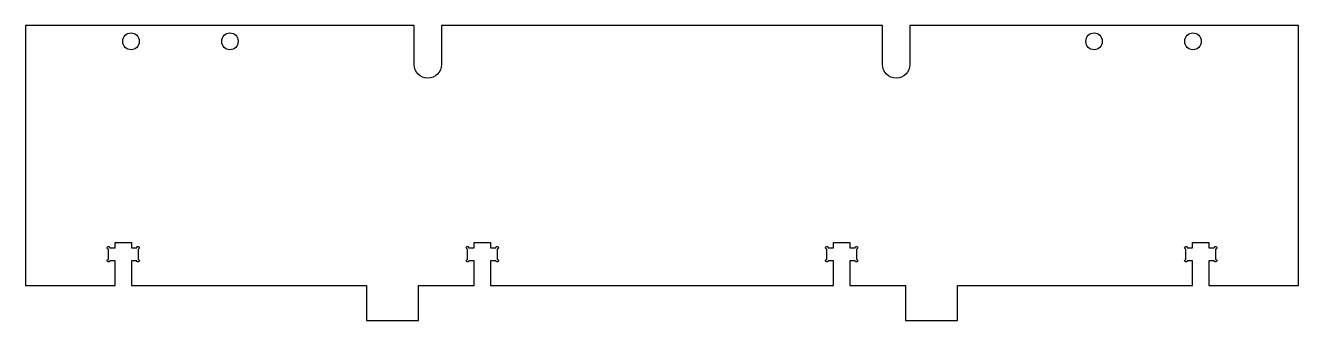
# Model space of a CAD drawing. Header units: millimetres. Extents: x -245 to 0, y -7 to 50.
import ezdxf

# ---------------------------------------------------------------- set-up
doc = ezdxf.new("R2010")
doc.units = ezdxf.units.MM

msp = doc.modelspace()

# ---------------------------------------------------------------- linework, layer by layer
for points in [[(-20.355, 0), (-20.355, 4.78), (-21.38, 4.78, -2.4142136), (-21.63, 5.03), (-21.63, 7.03, -2.4142136), (-21.38, 7.28), (-20.355, 7.28), (-20.355, 8.28), (-17.205, 8.28), (-17.205, 7.28), (-16.18, 7.28, -2.4142136), (-15.93, 7.03), (-15.93, 5.03, -2.4142136), (-16.18, 4.78), (-17.205, 4.78), (-17.205, 0), (0, 0), (0, 50), (-74.655, 50), (-74.655, 42.5, -1), (-79.905, 42.5), (-79.905, 50), (-164.655, 50), (-164.655, 42.5, -1), (-169.905, 42.5), (-169.905, 50), (-244.56, 50), (-244.56, 0), (-227.355, 0), (-227.355, 4.78), (-228.38, 4.78, -2.4142136), (-228.63, 5.03), (-228.63, 7.03, -2.4142136), (-228.38, 7.28), (-227.355, 7.28), (-227.355, 8.28), (-224.205, 8.28), (-224.205, 7.28), (-223.18, 7.28, -2.4142136), (-222.93, 7.03), (-222.93, 5.03, -2.4142136), (-223.18, 4.78), (-224.205, 4.78), (-224.205, 0), (-179.03, 0), (-179.03, -6.72), (-169.03, -6.72), (-169.03, 0), (-158.355, 0), (-158.355, 4.78), (-159.38, 4.78, -2.4142136), (-159.63, 5.03), (-159.63, 7.03, -2.4142136), (-159.38, 7.28), (-158.355, 7.28), (-158.355, 8.28), (-155.205, 8.28), (-155.205, 7.28), (-154.18, 7.28, -2.4142136), (-153.93, 7.03), (-153.93, 5.03, -2.4142136), (-154.18, 4.78), (-155.205, 4.78), (-155.205, 0), (-89.355, 0), (-89.355, 4.78), (-90.38, 4.78, -2.4142136), (-90.63, 5.03), (-90.63, 7.03, -2.4142136), (-90.38, 7.28), (-89.355, 7.28), (-89.355, 8.28), (-86.205, 8.28), (-86.205, 7.28), (-85.18, 7.28, -2.4142136), (-84.93, 7.03), (-84.93, 5.03, -2.4142136), (-85.18, 4.78), (-86.205, 4.78), (-86.205, 0), (-75.53, 0), (-75.53, -6.72), (-65.53, -6.72), (-65.53, 0)], [(-225.855, 47, -1), (-222.705, 47), (-222.705, 46.9, -1), (-225.855, 46.9)], [(-203.705, 46.9, -1), (-206.855, 46.9), (-206.855, 47, -1), (-203.705, 47)], [(-40.855, 47, -1), (-37.705, 47), (-37.705, 46.9, -1), (-40.855, 46.9)], [(-21.855, 47, -1), (-18.705, 47), (-18.705, 46.9, -1), (-21.855, 46.9)]]:
    msp.add_lwpolyline(points, format="xyb", close=True)

doc.saveas('drawing.dxf')
